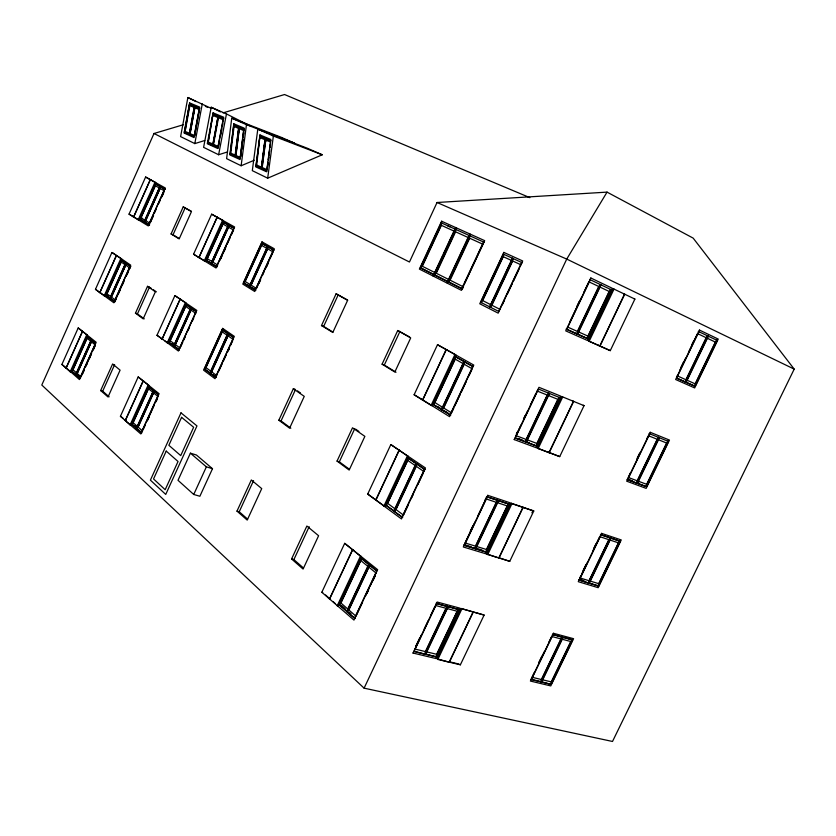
<?xml version="1.0" encoding="UTF-8"?>
<svg xmlns="http://www.w3.org/2000/svg" width="836" height="836" viewBox="0 0 836 836"><rect width="100%" height="100%" fill="white"/><g stroke="black" fill="none" stroke-linecap="round" stroke-linejoin="round"><path stroke-width="1.25" d="M233.808 124.815L239.169 127.25L235.47 156.625L230.151 154.043L233.808 124.815L244.206 129.361L238.73 126.863L235.031 156.248L239.504 158.443M230.579 154.42L234.237 125.191M231.75 118.189L246.463 124.689L294.659 143.207L280.614 137.041L231.75 118.189L226.608 158.641L241.134 165.758L254.217 160.251M235.209 156.332L238.908 126.936M235.658 153.991L238.866 128.504L234.184 126.549M235.637 156.698L239.336 127.323M243.778 128.974L240.036 158.506L230.151 154.043M240.663 156.238L241.155 152.392M241.479 149.832L241.959 145.997M242.294 143.426L242.774 139.591M243.098 137.02L243.757 131.9M240.789 156.322L241.113 153.751M241.604 149.895L242.095 146.049M242.419 143.478L242.91 139.622M243.234 137.062L243.725 133.206M241.134 165.758L246.463 124.689M260.644 168.235L256.067 165.977L259.965 135.986L270.958 140.782L265.367 138.243L261.417 168.402M256.506 166.364L259.965 135.986M257.791 129.152L252.315 170.649L267.687 178.183L322.257 154.785L307.408 148.265L257.791 129.152L273.372 136.028L322.257 154.785M261.678 168.694L265.179 138.159L261.24 168.318L266.966 171.087L256.067 165.977M261.856 168.778L265.806 138.63M270.645 142.078L265.796 140.051L262.201 167.524L267.008 169.687L268.001 162.163M268.335 159.655L269.652 149.613M269.986 147.105L270.477 143.332M267.468 167.304L267.969 163.511M268.471 159.728L268.795 157.199M269.129 154.67L269.631 150.888M270.132 147.094L270.467 144.576M267.687 178.183L273.372 136.028M184.401 132.182L189.594 103.925L199.376 107.98L194.088 136.561L184.401 132.182L188.633 134.324M184.798 132.59L189.594 103.925M189.354 134.418L194.6 105.994M189.584 134.753L194.83 106.35L189.991 104.343M189.751 134.836L194.997 106.412L194.433 105.932L189.187 134.345L193.304 136.446M211.487 108.481L187.881 97.519L180.607 136.613L194.809 143.604L204.757 140.511M194.715 135.735L199.417 109.62L194.924 107.75L190.138 133.645L194.6 135.651M194.809 143.604L202.291 103.852M213.034 113.853L208.007 143.269L213.034 113.853L223.797 118.576L218.332 116.047L212.835 145.224M213.065 145.569L218.144 115.974L212.657 145.15L217.245 147.46M213.243 145.642L218.729 116.476M250.372 125.996L226.462 113.936L211.205 107.248L203.608 147.355L218.624 154.744L227.298 151.995M223.39 118.148L217.841 147.491L207.6 142.851M218.248 147.909L219.45 141.535M220.662 135.16L221.864 128.786M222.345 126.226L222.825 123.676M218.624 154.744L226.462 113.936M154.012 133.499L41.8 385.03L364.099 688.164L612.506 741.469L794.2 369.115L693.159 238.114L607.04 192.123L437.04 202.5L409.452 262.013L154.012 133.499L183.617 124.658M78.197 327.973L87.456 335.173L70.966 372.051L70.193 371.801L61.895 364.454L78.197 327.973L96.161 342.279L79.451 379.565L66.796 368.352M95.461 289.319L111.899 252.524L112.651 252.817L130.709 265.169L113.863 302.778L95.461 289.319L104.939 296.111L121.575 258.92L111.899 252.524M129.047 214.131L145.621 177.033L165.288 187.995L148.296 225.919L129.047 214.131L138.943 220.108L155.715 182.614L145.621 177.033M134.429 217.308L133.593 216.952L150.271 179.646L151.107 180.012M66.096 368.174L82.492 331.484M116.413 255.617L99.871 292.61L100.633 292.893L99.797 292.558L116.329 255.565L117.176 255.91M133.676 217.005L150.355 179.698M70.193 371.801L86.693 334.912M104.176 295.829L120.812 258.627M138.18 219.805L154.974 182.29M72.22 371.215L87.696 336.626L87.059 336.406L95.503 343.324L79.828 378.3L71.582 371.006L76.295 374.821L91.866 340.043L87.696 336.626M121.805 260.393L126.184 263.403L110.477 298.473L106.193 295.286L121.805 260.393L121.178 260.153L130.677 266.475L129.622 268.826M140.197 219.283L155.945 184.098L155.329 183.836L165.235 189.344L159.916 186.428L144.074 221.812L149.299 224.915L139.581 219.032L144.691 222.073L160.533 186.689L155.945 184.098M141.002 217.788L155.35 185.728L159.707 188.194L145.276 220.432L141.002 217.788L142.214 218.28M75.804 374.737L91.385 339.949M109.997 298.358L125.713 263.267L130.677 266.475M144.231 221.916L160.073 186.522M76.442 374.946L92.012 340.168L91.239 339.824L75.658 374.612L80.465 378.509M106.193 295.286L105.566 295.056L114.866 301.744L110.634 298.588L126.34 263.507M144.858 222.167L160.7 186.783M114.239 301.514L130.04 266.235M148.672 224.665L164.619 189.072M82.639 373.326L84.227 369.784M85.282 367.422L91.636 353.262M92.691 350.901L94.802 346.188M117.594 295.338L115.452 300.093L111.47 297.135L125.787 265.158L129.852 267.969L128.786 270.341M118.66 292.955L123.456 282.244M126.121 276.298L127.72 272.724M150.407 222.104L153.511 215.165M154.555 212.846L156.113 209.376M158.704 203.587L160.261 200.117M161.296 197.798L164.41 190.859L160.136 188.445L145.704 220.683L149.884 223.264M82.032 375.009L84.122 370.348M86.212 365.687L87.257 363.357M89.347 358.696L90.915 355.195M93.527 349.364L95.095 345.874M115.399 300.563L116.444 298.212M118.033 294.69L120.133 289.987M122.767 284.104L124.355 280.582M126.988 274.699L128.566 271.178M150.355 222.543L153.542 215.427M162.048 196.46L163.647 192.897M100.665 390.537L112.62 363.963L120.091 370.149L108.022 396.975L100.665 390.537L102.692 391.196L109.14 396.828M147.512 286.33L155.36 291.795L143.175 318.861L135.463 313.145L147.512 286.33L151.473 288.451M183.22 206.9L191.454 211.612L179.165 238.918L171.066 233.955L183.22 206.9L191.371 211.268M102.692 391.196L114.636 364.642M144.231 318.871L137.459 313.876L149.508 287.093M179.123 238.479L173.042 234.759L185.195 207.736M138.17 376.963L148.923 385.354L130.918 425.158L130.123 424.866L120.426 416.286L138.17 376.963L159.091 393.714L140.856 433.968L124.616 419.996M164.953 340.931L167.984 343.188L156.98 335.288L174.891 295.61L196.815 310.417L178.413 351.047L167.963 343.23L186.125 303.05L174.891 295.61M193.565 254.217L211.644 214.183L234.602 226.984L216.033 267.99L193.565 254.217L205.06 261.177L223.379 220.662L211.644 214.183M126.142 420.884L125.243 420.55L143.113 380.997L144.011 381.341M156.98 335.288L162.947 339.426L162.048 339.071L180.074 299.152L180.869 299.455M199.773 257.896L198.884 257.519L217.078 217.235L217.966 217.621M125.337 420.623L143.207 381.07M162.142 339.144L180.168 299.225L180.973 299.518M198.978 257.582L217.182 217.297M130.123 424.866L148.108 385.082M167.179 342.906L185.331 302.747M204.266 260.863L222.585 220.338M148.474 386.723L158.37 394.822L141.263 432.588L131.597 424.051L148.474 386.723L153.051 390.151M168.653 342.102L185.686 304.429L186.344 304.67L191.475 308.191L174.337 346.073L168.653 342.102L179.479 349.908L173.679 345.843L190.817 307.951L195.728 311.107M205.76 260.017L222.951 222L223.599 222.271L228.991 225.312L211.686 263.539L205.76 260.017L217.088 266.883L211.038 263.277L228.343 225.041L233.443 227.82M154.033 390.945L137.041 428.481L132.266 424.26L149.142 386.943M169.311 342.332L186.344 304.67M206.419 260.278L223.599 222.271M136.54 428.419L153.531 390.872M173.846 345.968L191.005 308.066M211.215 263.392L228.531 225.145M138.201 425.524L153.145 392.512L148.505 388.698L133.123 422.702L137.668 426.705M213.891 258.282L228.082 226.932L222.961 224.038L207.307 258.679L212.313 261.762M137.209 428.628L154.2 391.091L153.364 390.725L136.373 428.272L141.932 432.797M174.515 346.209L191.663 308.317M211.874 263.654L229.179 225.417M178.82 349.667L196.084 311.556L185.686 304.429M216.43 266.621L233.85 228.144L222.951 222M143.102 429.829L145.255 425.085M147.941 419.149L154.388 404.927M155.465 402.555L157.607 397.811M180.639 346.961L182.739 342.332M183.784 340.022L185.352 336.542M187.975 330.763L189.553 327.294M192.165 321.505L193.743 318.035M219.837 260.424L226.18 246.401M227.246 244.07L230.412 237.058M231.478 234.728L233.589 230.057L228.583 227.214L212.804 262.065L217.715 265.096M147.282 420.999L149.414 416.276M156.363 400.946L157.429 398.584M220.777 258.721L221.833 256.391M223.944 251.73L225.532 248.24M222.209 329.781L227.8 333.616L209.826 373.096L216.106 377.506L204.371 369.021L222.209 329.781L227.549 333.23M261.563 243.255L273.445 249.943L255.158 290.061L243.548 282.881L261.563 243.255L268.095 246.839L249.954 286.685M228.479 333.867L210.505 373.326L205.039 369.261L222.888 330.032M248.992 286.1L244.216 283.143L262.232 243.537M210.024 373.232L227.8 333.616M249.483 286.549L267.635 246.672M211.686 370.317L227.528 335.518L222.219 331.871L205.959 367.61L211.163 371.477M210.703 373.473L228.677 334.003L227.998 333.752L233.526 337.545L215.427 377.266M250.152 286.811L268.304 246.954L267.426 246.557L249.285 286.424L255.837 290.322M218.896 370.965L222.083 363.963M223.149 361.633L226.337 354.631M227.402 352.301L229.534 347.63M230.59 345.299L232.721 340.628M259.714 281.387L256.495 288.462L251.145 285.16L267.687 248.835L273.142 251.929L269.923 258.993M262.399 275.493L264.009 271.961M265.085 269.6L268.847 261.354M228.353 350.639L229.419 348.309M259.055 283.247L260.675 279.715M266.59 266.736L268.199 263.204M190.399 453.164L178.016 480.313L193.733 494.473L199.877 496.25L212.49 468.703L196.45 455.024L190.399 453.164L206.367 466.843L212.49 468.703M193.733 494.473L206.367 466.843M336.114 293.781L347.609 300.354L332.791 332.477L321.494 325.559L336.114 293.781L347.682 300.051M236.985 511.12L251.322 479.979L261.731 488.611L247.216 520.086L236.985 511.12L239.221 511.768L247.602 519.104M293.321 388.74L304.262 396.368L289.601 428.178L278.837 420.205L293.321 388.74L295.516 389.524L281.042 420.947L290.844 428.199M332.916 332.07L323.657 326.406L338.277 294.669M239.221 511.768L253.548 480.658M463.51 286.581L462.423 288.911L448.733 282.014L470.198 235.971L469.038 235.428L447.563 281.471L420.424 267.813L441.293 222.857L484.19 242.315M434.448 274.825L421.125 268.126L441.993 223.191L441.293 222.857M291.565 558.97L306.875 526.032L318.6 535.74L303.081 569.065L291.565 558.97L293.885 559.597L303.489 568.01M337.044 461.096L352.52 427.792L364.872 436.371L349.176 470.062L337.044 461.096L339.322 461.838L349.448 469.31M397.727 330.513L410.695 337.943L394.832 372.02L382.083 364.193L397.727 330.513L409.682 336.992M293.885 559.597L309.174 526.69M339.322 461.838L354.788 428.575M396.013 372.229L384.32 365.05L399.953 331.411M433.048 276.005L455.61 227.528M442.746 256.067L435.034 272.64L422.358 266.287L441.377 225.333L454.303 231.217L443.843 253.705M433.529 276.246L456.09 227.747M435.535 272.494L438.795 265.503M439.882 263.173L443.132 256.171M445.849 250.351L455.61 229.357M447.166 281.23L434.929 275.065L456.09 229.576L455.39 229.252M447.312 283.216L470.198 234.122M449.381 279.423L459.831 257.007M460.939 254.646L466.436 242.848M467.533 240.486L469.738 235.762M462.423 288.911L461.712 288.598L483.49 241.98M464.68 283.122L482.853 244.216L469.696 238.229L450.123 280.196L463.019 286.664M321.818 592.275L344.693 543.337L377.642 569.682L353.962 620.082L321.818 592.275L322.738 592.505M367.715 494.066L390.84 444.574L425.43 467.972L401.479 518.947L367.715 494.066L383.797 505.707M437.5 344.704L455.808 354.903L432.003 405.69L431.115 405.355L414.123 394.749L437.5 344.704L473.782 365.071L449.549 416.641L423.444 400.35M329.583 599.13L352.656 549.827L353.576 550.088M422.702 400.11L446.299 349.678L447.187 350.033M337.18 605.839L360.452 556.18L344.693 543.337M383.881 506.167L407.414 455.933L390.84 444.574M431.115 405.355L454.92 354.548M338.11 606.079L361.371 556.431L360.452 556.18M384.79 506.449L408.323 456.247L407.414 455.933M360.859 558.145L376.649 571.03L354.443 618.306L339.029 604.731L360.859 558.145L361.622 558.354L369.407 564.708L347.4 611.618L346.626 611.429L368.645 564.499L369.407 564.708M385.73 505.069L407.811 457.95L408.553 458.201L416.746 463.823L394.487 511.277L385.73 505.069L401.949 517.181L424.416 469.362L407.811 457.95M432.964 404.269L455.296 356.606L464.638 361.779L442.108 409.776L432.964 404.269L450.761 415.147L441.377 409.504L463.907 361.486L472.413 366.189M480.742 302.318L503.335 254.102L522.354 262.786L521.633 262.441L498.643 311.389L480.742 302.318L481.463 302.632L504.045 254.437L503.335 254.102M347.4 611.618L339.792 604.93L361.622 558.354M386.483 505.299L408.553 458.201M433.706 404.54L456.028 356.899M394.017 511.256L416.297 463.771M441.669 409.682L464.21 361.664M512.677 258.366L489.875 306.948L490.607 307.261L513.388 258.7L512.353 258.219L489.572 306.791L490.293 307.105L513.074 258.554M348.716 608.211L368.227 566.63L360.828 560.58L340.942 603.017L348.173 609.36M491.61 303.677L511.82 260.602L503.251 256.683L482.675 300.594L491.066 304.837M347.661 611.858L369.679 564.937L368.927 564.718L346.898 611.659L355.206 618.494M394.77 511.486L417.039 464.022L416.004 463.572L393.735 511.036L402.712 517.411M442.411 409.964L464.941 361.957M450.019 414.875L472.748 366.502L455.296 356.606M362.552 602.265L355.99 616.226L348.884 609.987L368.948 567.226L376.221 573.172M365.28 596.444L369.115 588.304M370.202 585.973L375.124 575.502M408.47 504.547L403.495 515.133L396.013 509.573L416.307 466.321L423.956 471.588M411.228 498.653L413.444 493.951M417.864 484.535L423.403 472.768M453.718 408.24L451.544 412.869L443.676 407.999L464.21 364.245L472.235 368.822M454.805 405.92L460.26 394.32M461.347 392L466.248 381.571M468.975 375.772L471.692 369.982M502.352 304.732L504.557 300.04M507.316 294.167L512.269 283.613M513.377 281.272L518.884 269.547M366.868 593.685L368.53 590.143M372.971 580.696L375.197 575.962M364.099 688.164L566.735 259.087L607.04 192.123M415.691 646.406L419.557 638.234M470.302 531.194L473.04 525.436M485.058 500.085L486.698 496.626M516.293 434.197L517.4 431.867M523.482 419.035L525.133 415.534M577.07 305.986L579.264 301.368M415.858 646.656L421.448 634.879M424.239 628.996L428.147 620.751M430.937 614.868L434.845 606.622M474.932 522.072L465.025 542.961L475.454 546.138L496.27 502.3L485.935 498.862L477.68 516.272M516.47 434.448L520.922 425.054M523.712 419.181L527.61 410.957M530.39 405.084L535.96 393.338M569.619 322.33L581.156 298.003M583.904 292.203L588.847 281.784L598.733 286.487L577.404 331.411L567.425 326.97M413.005 653.062L437.165 602.045L460.072 608.2L436.11 658.569L412.984 653.041M514.213 439.59L538.969 387.319L560.893 396.191L536.367 447.772L514.192 439.569M414.719 651.369L425.252 654.233L447.835 606.675L436.152 603.247L436.716 603.697L414.039 651.547L436.476 656.918L458.954 609.653L448.838 606.643M576.641 333.71L600.049 284.428L601.074 284.898L577.655 334.201L566.139 329.05L566.787 329.374L590.32 279.746M424.688 653.752L447.26 606.215M464.973 545.396L474.733 548.353L497.577 500.252L487.9 497.023M515.822 438.137L525.384 441.69L548.5 392.993L549.137 393.338L526.001 442.066M425.085 653.846L447.647 606.319L448.221 606.779L425.639 654.327L425.085 653.846L436.476 656.918M497.953 500.377L475.109 548.468L486.312 552.115L509.061 504.275L508.455 503.868L497.953 500.377L498.559 500.774L475.705 548.897L474.733 548.353M548.865 393.139L525.75 441.826L536.754 446.048L559.775 397.633L559.138 397.278L536.127 445.672M600.405 284.595L577.007 333.877L587.802 338.695L611.106 289.695L589.652 279.454M475.318 548.782L498.183 500.649L497.577 500.252M577.3 334.034L600.708 284.721M549.503 393.495L526.377 442.202L525.384 441.69M435.911 656.438L458.368 609.193M485.716 551.687L508.455 503.868M587.144 338.371L610.437 289.392L611.106 289.695M461.096 608.514L437.155 658.862L437.834 659.447L460.375 664.819L484.117 615.066L461.096 608.514L484.117 615.066M486.96 554.143L511.193 503.199L533.776 510.984L509.751 561.332L486.96 554.143L497.357 557.581M537.37 448.169L561.897 396.598L584.03 405.659L559.723 456.613L537.37 448.169L547.59 452.119M588.387 340.9L613.206 288.713L614.021 289.078L589.181 341.297L588.387 340.9L610.28 350.639L634.879 299.079L613.206 288.713M437.834 659.447L461.796 609.078M487.681 554.665L511.935 503.69L511.193 503.199M538.123 448.629L562.67 397.027L561.897 396.598M449.172 662.143L473.03 612.088L472.319 611.534M498.789 558.02L522.918 507.358M573.412 401.374L548.991 452.642L548.228 452.182L559.723 456.613M599.799 346L624.513 294.105M531.915 512.834L533.034 510.493M538.541 663.094L541.864 656.208M583.11 570.56L585.9 564.749M593.738 548.479L595.974 543.828M637.199 458.232L639.456 453.53M680.964 367.338L683.754 361.549M691.571 345.32L693.807 340.68M534.235 672.593L531.989 677.254L541.373 679.511L560.956 638.913L551.645 636.436L548.844 642.267M538.729 663.261L544.351 651.599M580.936 575.628L579.829 577.916L589.014 580.717L608.817 539.648L599.705 536.628L593.079 550.391M582.034 573.329L587.008 563.004M630.448 472.8L628.212 477.44L637.189 480.784L657.221 439.255L648.318 435.681M636.593 460.04L640.501 451.921M646.646 439.161L647.764 436.841M679.971 369.951L685.625 358.216M688.456 352.353L697.496 333.574L706.18 337.713L685.928 379.722L677.15 375.813M552.972 634.817L531.382 679.647L551.154 684.381L572.555 640.062L552.377 634.378L562.764 637.44L541.268 682.019M579.243 580.278L601.074 534.935L620.239 541.32L598.597 586.14L578.627 579.85L588.91 583.204L610.656 538.123M530.797 679.187L540.683 681.549L562.168 637.001M588.304 582.786L610.029 537.726L610.991 538.238L589.255 583.309L588.638 582.891L610.364 537.841L620.239 541.32M636.468 482.894L658.444 437.322L659.092 437.677L637.105 483.271L627.01 479.394M677.097 378.29L685.175 381.874L707.402 335.779L708.082 336.082L685.844 382.198M562.503 637.084L541.028 681.633L551.154 684.381M636.792 483.02L658.768 437.458M563.098 637.534L541.613 682.103L540.683 681.549M637.429 483.396L659.416 437.813M550.569 683.921L571.96 639.624L563.683 637.408M588.638 582.891L597.98 585.722L619.612 540.923M637.941 483.448L645.935 486.406L667.807 441.105L668.455 441.45L646.573 486.782L627.648 479.76L649.729 433.905L649.081 433.55L668.455 441.45M685.175 381.874L686.168 382.345L708.405 336.229L707.726 335.926L685.499 382.01L694.423 385.971L716.546 340.147L717.225 340.451L695.092 386.295L676.606 378.102L698.948 331.714L698.269 331.411L717.225 340.451M223.076 112.881L284.553 94.531L529.878 197.662M438.388 659.155L447.72 661.798M448.692 661.61L458.462 663.941M414.75 649.008L425.399 651.578L445.964 608.253L435.399 605.442M426.433 651.829L436.622 654.274L457.093 611.22L446.999 608.535M542.292 679.731L551.269 681.894L570.758 641.525L561.855 639.153M339.029 604.731L339.792 604.93M328.443 598.127L329.374 598.367M436.716 603.697L458.954 609.653M353.429 549.963L352.51 549.701L329.436 599.004L330.513 599.37L325.58 595.023M476.478 546.451L486.447 549.482L507.17 505.905L497.284 502.635M589.913 580.989L598.701 583.664L618.41 542.836L609.695 539.941M580.529 579.724L584.103 580.811M463.949 544.581L471.159 546.775M475.088 547.967L482.194 550.119M579.944 579.787L583.518 580.863M486.312 552.115L464.335 545.459L487.294 497.023L509.061 504.275M374.685 499.291L375.594 499.573M376.639 500.356L375.73 500.064L399.065 450.207L399.963 450.52M376.796 500.461L375.886 500.179L399.211 450.311L400.11 450.625M131.597 424.051L132.266 424.26M120.426 416.286L122.913 418.021M65.49 367.631L66.253 367.882L61.895 364.454M66.87 368.425L66.023 368.101L82.419 331.422L83.266 331.756M610.029 537.726L600.457 534.538L601.074 534.935M511.935 503.69L533.776 510.984M278.837 420.205L281.042 420.947M424.416 469.362L425.169 469.613L417.039 464.022M204.371 369.021L205.039 369.261M161.39 338.58L162.184 338.862M135.463 313.145L137.459 313.876M99.233 292.13L99.996 292.412M107.52 295.798L108.147 296.028M110.634 298.588L109.85 298.243L125.557 263.162L126.184 263.403M517.651 438.377L522.354 440.123M628.745 479.624L632.235 480.919M637.157 482.748L639.456 483.595M518.268 438.754L521.8 440.06M526.805 441.92L529.115 442.787M628.212 479.561L632.873 481.296M536.754 446.048L515.248 438.074L538.488 389.053L559.775 397.633M421.448 399.326L422.347 399.66L414.123 394.749M423.601 400.444L422.546 400.016L446.142 349.584L447.03 349.95M515.916 435.619L526.126 439.422L547.193 395.052L537.078 390.987M527.119 439.799L536.879 443.425L557.842 399.326L548.176 395.438M638.067 481.118L646.656 484.316L666.595 443.028L658.089 439.6M382.083 364.193L384.32 365.05M321.494 325.559L323.657 326.406M243.548 282.881L244.216 283.143M251.302 287.229L252.148 287.605M198.195 257.091L198.978 257.404M141.514 219.837L142.13 220.087M132.997 216.587L133.75 216.89M171.066 233.955L173.042 234.759M194.997 106.412L199.783 108.398M213.441 114.281L218.551 116.403M194.443 106.684L190.869 105.2L191.266 105.618M194.464 107.562L189.876 105.649L185.143 131.388L189.688 133.446M213.316 115.619L218.175 117.646M218.656 117.845L223.411 119.83M260.404 136.373L265.618 138.557M239.065 127.615L235.177 125.985L238.521 127.584M241.165 128.493L243.13 129.308M243.913 130.615L239.336 128.702L235.961 155.475L240.496 157.523M260.351 137.762L265.305 139.842L261.71 167.304L256.798 165.089M273.445 249.943L274.114 250.225L268.304 246.954M437.04 202.5L566.735 259.087L794.2 369.115M448.733 282.014L448.023 281.701L461.712 288.598M589.181 341.297L610.28 350.639M420.424 267.813L421.125 268.126M434.218 274.751L434.929 275.065M623.698 293.75L624.711 294.199L599.987 346.083L598.994 345.602M634.064 298.713L634.879 299.079M578.376 331.84L587.917 336.093L609.141 291.45L599.694 286.947M686.774 380.108L695.165 383.839L715.334 342.081L707.026 338.12M566.787 329.374L587.802 338.695M230.851 153.176L235.501 155.266M447.647 225.793L449.893 226.807M208.363 142.047L213.17 144.22M213.65 144.429L218.363 146.561M209.021 143.729L212.051 145.109M521.089 264.855L512.667 260.989L491.892 305.255L500.147 309.425M694.423 385.971L695.092 386.295M597.635 344.996L598.43 345.393M187.881 97.519L196.032 101.605M205.342 106.276L207.673 107.447M211.205 107.248L220.443 111.888M583.246 405.23L584.03 405.659M572.639 400.946L573.611 401.447L549.189 452.715L548.426 452.255M645.935 486.406L646.573 486.782M247.247 284.574L249.138 285.745M251.97 287.49L255.011 289.371M147.606 223.473L149.393 224.581M147.878 223.776L149.665 224.874M437.374 406.463L441.523 409.034M444.909 411.145L448.054 413.099M522.176 506.867L523.117 507.421L498.987 558.082L498.057 557.497L509.751 561.332M597.98 585.722L598.597 586.14M228.677 334.003L233.286 337.159M195.833 313.406L191.057 310.114L175.435 344.651L180.116 348.121M233.254 339.458L228.05 335.884L211.675 371.853L216.764 375.636M355.822 429.286L358.905 431.428M153.437 289.82L156.384 291.868M297.511 390.903L300.5 392.983M172.362 343.836L174.348 345.31M113.591 300.312L115.295 301.577M172.697 344.338L174.672 345.811M212.95 374.612L214.768 375.96M472.528 611.586L473.228 612.14L449.381 662.196L448.483 661.569M369.679 564.937L376.451 570.455M92.838 340.837L95.314 342.865M154.2 391.091L158.067 394.258M95.335 345.007L91.458 341.82L77.257 373.525L81.061 376.858M158.15 396.619L153.605 392.889L138.118 427.102L142.569 431.01M459.685 664.233L460.375 664.819M341.433 605.421L345.184 608.712M349.176 612.224L351.068 613.885M78.344 375.563L79.963 376.994M77.706 375.354L80.141 377.496M134.617 425.576L136.508 427.238M333.355 601.889L335.257 603.561M265.796 140.051L266.674 140.824M233.787 123.791L229.9 154.942L240.068 159.551L244.07 128.065L233.787 123.791M259.954 134.93L255.806 166.897L266.569 171.777L270.833 139.466L259.954 134.93M189.636 102.932L184.108 133.049L194.067 137.574L199.72 107.102L189.636 102.932M213.076 112.839L207.286 143.74L217.83 148.526L223.745 117.249L213.076 112.839M87.101 338.246L72.993 369.773L76.881 373.18L91.061 341.496L87.101 338.246M121.21 262.023L106.987 293.812L111.063 296.832L125.369 264.876L121.21 262.023M185.707 306.436L170.189 340.754L174.964 344.296L190.577 309.79L185.707 306.436M180.994 412.848L150.396 480.136L165.737 494.431L196.972 425.921L180.994 412.848M166.218 451.095L153.552 478.944L165.173 489.718L178.037 461.493L166.218 451.095M181.579 417.331L168.862 445.285L180.722 455.599L193.638 427.259L181.579 417.331M222.648 328.381L203.629 370.202L215.019 378.708L234.31 336.365L222.648 328.381M262.002 241.865L242.795 284.083L254.75 291.492L274.239 248.731L262.002 241.865M261.563 245.376L245.147 281.471L250.601 284.836L267.133 248.522L261.563 245.376M441.617 221.216L419.379 269.098L461.462 290.353L484.681 240.653L441.617 221.216M455.589 231.802L436.298 273.267L448.869 279.569L468.421 237.643L455.589 231.802M503.836 252.399L479.76 303.771L498.183 313.145L522.699 260.968L503.836 252.399M407.769 460.427L387.643 503.356L395.261 509.019L415.544 465.788L407.769 460.427M455.233 359.135L434.887 402.555L442.881 407.508L463.405 363.785L455.233 359.135M487.754 495.33L463.301 546.974L485.935 553.808L510.159 502.823L487.754 495.33M590.833 277.991L565.732 330.878L587.394 340.461L612.234 288.253L590.812 277.98M553.411 633.27L530.4 681.058L550.778 685.917L573.58 638.694L553.411 633.27M601.533 533.358L578.261 581.678L598.2 587.698L621.263 539.941L601.533 533.358M650.199 432.285L626.666 481.17L646.155 488.381L669.479 440.081L650.199 432.285M699.429 330.063L675.624 379.502L694.664 387.935L718.249 339.082L699.429 330.063"/></g></svg>
